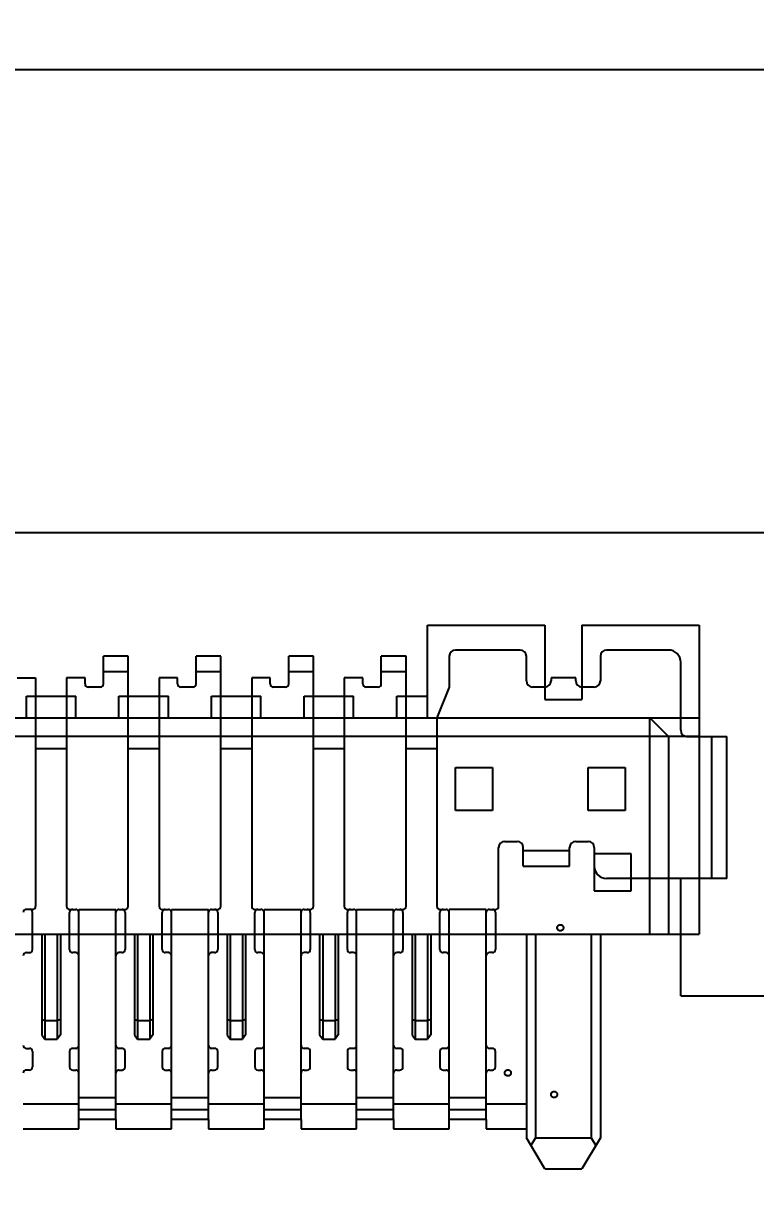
# Model space of a CAD drawing. Header units: millimetres. Extents: x 1391 to 3509, y 340 to 1753.
# Drawn here: x 2316.38 to 2328.24, y 890.86 to 909.75 of the extents above; entities that cross this region are included whole.
import ezdxf

# ---------------------------------------------------------------- set-up
doc = ezdxf.new("R2010")
doc.units = ezdxf.units.MM
doc.header["$LTSCALE"] = 46.255
doc.header["$PDMODE"] = 3
doc.header["$PDSIZE"] = 0.3125
doc.layers.get('0').update_dxf_attribs({"linetype": 'CONTINUOUS'})
doc.layers.get('Defpoints').update_dxf_attribs({"linetype": 'CONTINUOUS'})
doc.styles.get("Standard").update_dxf_attribs({"font": 'simfang.ttf'})
doc.dimstyles.new('DIMSTYLE_1', dxfattribs={"dimtxt": 5, "dimasz": 5, "dimexe": 0.18, "dimexo": 0.0625, "dimgap": 0.09, "dimtad": 1, "dimdec": 1, "dimdsep": 46, "dimtxsty": 'Standard', "dimblk": '_FILLED', "dimcen": 0.09, "dimclrt": 5, "dimadec": 0, "dimazin": 0, "dimtp": 0.5, "dimtm": 0.5, "dimtfac": 1, "dimtdec": 1, "dimtofl": 0, "dimtmove": 0, "dimatfit": 3, "dimldrblk": '_FILLED', "dimfxl": 1, "dimtolj": 1, "dimarcsym": 0})

# ---------------------------------------------------------------- blocks, each defined once
blk = doc.blocks.new('_FILLED')
at = {"color": 0, "linetype": 'ByBlock'}
blk.add_solid([(0, 0), (-1, 0.2), (-1, -0.2)], dxfattribs=at)
blk = doc.blocks.new('*D145')
at = {"color": 0, "lineweight": -2, "transparency": 16777216}
for p, q in [((3278.607, 1256.442), (3408.151, 1256.442)), ((3407.971, 906.502), (3407.971, 1251.442)), ((2229.889, 901.502), (3408.151, 901.502))]:
    blk.add_line(p, q, dxfattribs=at)
at = {"layer": 'Defpoints', "color": 0, "transparency": 16777216}
for p in [(3278.545, 1256.442), (3407.971, 1256.442), (2229.826, 901.502)]:
    blk.add_point(p, dxfattribs=at)
at = {"color": 0, "lineweight": -2, "transparency": 16777216, "xscale": 5, "yscale": 5, "zscale": 5}
for p, rotation in [((3407.971, 1256.442), 90), ((3407.971, 901.502), 270)]:
    blk.add_blockref('_FILLED', p, dxfattribs=dict(at, rotation=rotation))
at = {"color": 5, "transparency": 16777216, "insert": (3405.338, 1078.972), "char_height": 5, "attachment_point": 5, "rotation": 90}
blk.add_mtext('\\A1;354.9', dxfattribs=at)
blk = doc.blocks.new('*D146')
at = {"color": 0, "lineweight": -2, "transparency": 16777216}
for p, q in [((3278.608, 1256.442), (3452.45, 1256.442)), ((3452.27, 829.502), (3452.27, 1251.442)), ((2229.889, 824.502), (3452.45, 824.502))]:
    blk.add_line(p, q, dxfattribs=at)
at = {"layer": 'Defpoints', "color": 0, "transparency": 16777216}
for p in [(3278.545, 1256.442), (3452.27, 1256.442), (2229.826, 824.502)]:
    blk.add_point(p, dxfattribs=at)
at = {"color": 0, "lineweight": -2, "transparency": 16777216, "xscale": 5, "yscale": 5, "zscale": 5}
for p, rotation in [((3452.27, 1256.442), 90), ((3452.27, 824.502), 270)]:
    blk.add_blockref('_FILLED', p, dxfattribs=dict(at, rotation=rotation))
at = {"color": 5, "transparency": 16777216, "insert": (3449.637, 1040.472), "char_height": 5, "attachment_point": 5, "rotation": 90}
blk.add_mtext('\\A1;431.9', dxfattribs=at)
blk = doc.blocks.new('*D147')
at = {"color": 0, "lineweight": -2, "transparency": 16777216}
for p, q in [((3278.608, 1256.442), (3476.976, 1256.442)), ((3476.796, 752.502), (3476.796, 1251.442)), ((2229.889, 747.502), (3476.976, 747.502))]:
    blk.add_line(p, q, dxfattribs=at)
at = {"layer": 'Defpoints', "color": 0, "transparency": 16777216}
for p in [(3278.545, 1256.442), (3476.796, 1256.442), (2229.826, 747.502)]:
    blk.add_point(p, dxfattribs=at)
at = {"color": 0, "lineweight": -2, "transparency": 16777216, "xscale": 5, "yscale": 5, "zscale": 5}
for p, rotation in [((3476.796, 1256.442), 90), ((3476.796, 747.502), 270)]:
    blk.add_blockref('_FILLED', p, dxfattribs=dict(at, rotation=rotation))
at = {"color": 5, "transparency": 16777216, "insert": (3474.163, 1001.972), "char_height": 5, "attachment_point": 5, "rotation": 90}
blk.add_mtext('\\A1;508.9', dxfattribs=at)
blk = doc.blocks.new('*D148')
at = {"color": 0, "lineweight": -2, "transparency": 16777216}
for p, q in [((2229.889, 1256.442), (3508.647, 1256.442)), ((3508.467, 675.502), (3508.467, 1251.442)), ((2229.889, 670.502), (3508.647, 670.502))]:
    blk.add_line(p, q, dxfattribs=at)
at = {"layer": 'Defpoints', "color": 0, "transparency": 16777216}
for p in [(2229.826, 1256.442), (3508.467, 1256.442), (2229.826, 670.502)]:
    blk.add_point(p, dxfattribs=at)
at = {"color": 0, "lineweight": -2, "transparency": 16777216, "xscale": 5, "yscale": 5, "zscale": 5}
for p, rotation in [((3508.467, 1256.442), 90), ((3508.467, 670.502), 270)]:
    blk.add_blockref('_FILLED', p, dxfattribs=dict(at, rotation=rotation))
at = {"color": 5, "transparency": 16777216, "insert": (3505.834, 963.472), "char_height": 5, "attachment_point": 5, "rotation": 90}
blk.add_mtext('\\A1;585.9', dxfattribs=at)
blk = doc.blocks.new('*D162')
at = {"color": 0, "lineweight": -2, "transparency": 16777216}
for p, q in [((2268.081, 670.564), (2268.081, 1710.806)), ((3280.976, 670.564), (3280.976, 1710.806)), ((2273.081, 1710.626), (3275.976, 1710.626))]:
    blk.add_line(p, q, dxfattribs=at)
at = {"layer": 'Defpoints', "color": 0, "transparency": 16777216}
for p in [(3280.976, 1710.626), (2268.081, 670.502), (3280.976, 670.502)]:
    blk.add_point(p, dxfattribs=at)
at = {"color": 0, "lineweight": -2, "transparency": 16777216, "xscale": 5, "yscale": 5, "zscale": 5, "rotation": 180}
blk.add_blockref('_FILLED', (2268.081, 1710.626), dxfattribs=at)
at = {"color": 0, "lineweight": -2, "transparency": 16777216, "xscale": 5, "yscale": 5, "zscale": 5}
blk.add_blockref('_FILLED', (3280.976, 1710.626), dxfattribs=at)
at = {"color": 5, "transparency": 16777216, "insert": (2774.529, 1713.259), "char_height": 5, "attachment_point": 5}
blk.add_mtext('\\A1;1012.9', dxfattribs=at)
blk = doc.blocks.new('*D163')
at = {"color": 0, "lineweight": -2, "transparency": 16777216}
for p, q in [((2229.826, 670.564), (2229.826, 1746.94)), ((3280.976, 670.564), (3280.976, 1746.94)), ((2234.826, 1746.76), (3275.976, 1746.76))]:
    blk.add_line(p, q, dxfattribs=at)
at = {"layer": 'Defpoints', "color": 0, "transparency": 16777216}
for p in [(3280.976, 1746.76), (2229.826, 670.502), (3280.976, 670.502)]:
    blk.add_point(p, dxfattribs=at)
at = {"color": 0, "lineweight": -2, "transparency": 16777216, "xscale": 5, "yscale": 5, "zscale": 5, "rotation": 180}
blk.add_blockref('_FILLED', (2229.826, 1746.76), dxfattribs=at)
at = {"color": 0, "lineweight": -2, "transparency": 16777216, "xscale": 5, "yscale": 5, "zscale": 5}
blk.add_blockref('_FILLED', (3280.976, 1746.76), dxfattribs=at)
at = {"color": 5, "transparency": 16777216, "insert": (2755.401, 1749.393), "char_height": 5, "attachment_point": 5}
blk.add_mtext('\\A1;1051.2', dxfattribs=at)
blk = doc.blocks.new('*D176')
at = {"color": 0, "lineweight": -2, "transparency": 16777216}
for p, q in [((3116.764, 1256.442), (1396.341, 1256.442)), ((1396.521, 668.242), (1396.521, 1251.442)), ((3116.764, 663.242), (1396.341, 663.242))]:
    blk.add_line(p, q, dxfattribs=at)
at = {"layer": 'Defpoints', "color": 0, "transparency": 16777216}
for p in [(1396.521, 1256.442), (3116.826, 1256.442), (3116.826, 663.242)]:
    blk.add_point(p, dxfattribs=at)
at = {"color": 0, "lineweight": -2, "transparency": 16777216, "xscale": 5, "yscale": 5, "zscale": 5}
for p, rotation in [((1396.521, 1256.442), 90), ((1396.521, 663.242), 270)]:
    blk.add_blockref('_FILLED', p, dxfattribs=dict(at, rotation=rotation))
at = {"color": 5, "transparency": 16777216, "insert": (1393.888, 1004.218), "char_height": 5, "attachment_point": 5, "rotation": 90}
blk.add_mtext('\\A1;593.2', dxfattribs=at)
blk = doc.blocks.new('*D178')
at = {"color": 0, "lineweight": -2, "transparency": 16777216}
for p, q in [((2844.764, 1256.442), (1597.897, 1256.442)), ((1598.077, 738.354), (1598.077, 1251.442)), ((2844.764, 733.354), (1597.897, 733.354))]:
    blk.add_line(p, q, dxfattribs=at)
at = {"layer": 'Defpoints', "color": 0, "transparency": 16777216}
for p in [(1598.077, 1256.442), (2844.826, 1256.442), (2844.826, 733.354)]:
    blk.add_point(p, dxfattribs=at)
at = {"color": 0, "lineweight": -2, "transparency": 16777216, "xscale": 5, "yscale": 5, "zscale": 5}
for p, rotation in [((1598.077, 1256.442), 90), ((1598.077, 733.354), 270)]:
    blk.add_blockref('_FILLED', p, dxfattribs=dict(at, rotation=rotation))
at = {"color": 5, "transparency": 16777216, "insert": (1595.444, 994.898), "char_height": 5, "attachment_point": 5, "rotation": 90}
blk.add_mtext('\\A1;523.1', dxfattribs=at)
blk = doc.blocks.new('*D179')
at = {"color": 0, "lineweight": -2, "transparency": 16777216}
for p, q in [((2467.283, 1256.442), (1525.642, 1256.442)), ((1525.822, 714.647), (1525.822, 1251.442)), ((2467.283, 709.647), (1525.642, 709.647))]:
    blk.add_line(p, q, dxfattribs=at)
at = {"layer": 'Defpoints', "color": 0, "transparency": 16777216}
for p in [(1525.822, 1256.442), (2467.345, 1256.442), (2467.345, 709.647)]:
    blk.add_point(p, dxfattribs=at)
at = {"color": 0, "lineweight": -2, "transparency": 16777216, "xscale": 5, "yscale": 5, "zscale": 5}
for p, rotation in [((1525.822, 1256.442), 90), ((1525.822, 709.647), 270)]:
    blk.add_blockref('_FILLED', p, dxfattribs=dict(at, rotation=rotation))
at = {"color": 5, "transparency": 16777216, "insert": (1523.19, 983.045), "char_height": 5, "attachment_point": 5, "rotation": 90}
blk.add_mtext('\\A1;546.8', dxfattribs=at)
blk = doc.blocks.new('*D180')
at = {"color": 0, "lineweight": -2, "transparency": 16777216}
for p, q in [((2467.22, 1256.442), (1661.924, 1256.442)), ((1662.104, 735.377), (1662.104, 1251.442)), ((2467.283, 730.377), (1661.924, 730.377))]:
    blk.add_line(p, q, dxfattribs=at)
at = {"layer": 'Defpoints', "color": 0, "transparency": 16777216}
for p in [(1662.104, 1256.442), (2467.283, 1256.442), (2467.345, 730.377)]:
    blk.add_point(p, dxfattribs=at)
at = {"color": 0, "lineweight": -2, "transparency": 16777216, "xscale": 5, "yscale": 5, "zscale": 5}
for p, rotation in [((1662.104, 1256.442), 90), ((1662.104, 730.377), 270)]:
    blk.add_blockref('_FILLED', p, dxfattribs=dict(at, rotation=rotation))
at = {"color": 5, "transparency": 16777216, "insert": (1659.472, 993.41), "char_height": 5, "attachment_point": 5, "rotation": 90}
blk.add_mtext('\\A1;526.1', dxfattribs=at)
blk = doc.blocks.new('*D181')
at = {"color": 0, "lineweight": -2, "transparency": 16777216}
for p, q in [((2467.283, 1256.442), (1720.526, 1256.442)), ((1720.706, 751.089), (1720.706, 1251.442)), ((2467.283, 746.089), (1720.526, 746.089))]:
    blk.add_line(p, q, dxfattribs=at)
at = {"layer": 'Defpoints', "color": 0, "transparency": 16777216}
for p in [(1720.706, 1256.442), (2467.345, 1256.442), (2467.345, 746.089)]:
    blk.add_point(p, dxfattribs=at)
at = {"color": 0, "lineweight": -2, "transparency": 16777216, "xscale": 5, "yscale": 5, "zscale": 5}
for p, rotation in [((1720.706, 1256.442), 90), ((1720.706, 746.089), 270)]:
    blk.add_blockref('_FILLED', p, dxfattribs=dict(at, rotation=rotation))
at = {"color": 5, "transparency": 16777216, "insert": (1718.073, 1001.265), "char_height": 5, "attachment_point": 5, "rotation": 90}
blk.add_mtext('\\A1;510.4', dxfattribs=at)
blk = doc.blocks.new('*D182')
at = {"color": 0, "lineweight": -2, "transparency": 16777216}
for p, q in [((2844.701, 1256.442), (1782.383, 1256.442)), ((1782.563, 785.553), (1782.563, 1251.442)), ((2844.764, 780.553), (1782.383, 780.553))]:
    blk.add_line(p, q, dxfattribs=at)
at = {"layer": 'Defpoints', "color": 0, "transparency": 16777216}
for p in [(1782.563, 1256.442), (2844.764, 1256.442), (2844.826, 780.553)]:
    blk.add_point(p, dxfattribs=at)
at = {"color": 0, "lineweight": -2, "transparency": 16777216, "xscale": 5, "yscale": 5, "zscale": 5}
for p, rotation in [((1782.563, 1256.442), 90), ((1782.563, 780.553), 270)]:
    blk.add_blockref('_FILLED', p, dxfattribs=dict(at, rotation=rotation))
at = {"color": 5, "transparency": 16777216, "insert": (1779.93, 1018.498), "char_height": 5, "attachment_point": 5, "rotation": 90}
blk.add_mtext('\\A1;475.9', dxfattribs=at)
blk = doc.blocks.new('*D183')
at = {"color": 0, "lineweight": -2, "transparency": 16777216}
for p, q in [((2597.23, 1256.442), (1849.183, 1256.442)), ((1849.363, 855.002), (1849.363, 1251.442)), ((2597.23, 850.002), (1849.183, 850.002))]:
    blk.add_line(p, q, dxfattribs=at)
at = {"layer": 'Defpoints', "color": 0, "transparency": 16777216}
for p in [(1849.363, 1256.442), (2597.293, 1256.442), (2597.293, 850.002)]:
    blk.add_point(p, dxfattribs=at)
at = {"color": 0, "lineweight": -2, "transparency": 16777216, "xscale": 5, "yscale": 5, "zscale": 5}
for p, rotation in [((1849.363, 1256.442), 90), ((1849.363, 850.002), 270)]:
    blk.add_blockref('_FILLED', p, dxfattribs=dict(at, rotation=rotation))
at = {"color": 5, "transparency": 16777216, "insert": (1846.731, 1053.222), "char_height": 5, "attachment_point": 5, "rotation": 90}
blk.add_mtext('\\A1;406.4', dxfattribs=at)
blk = doc.blocks.new('*D184')
at = {"color": 0, "lineweight": -2, "transparency": 16777216}
for p, q in [((2597.23, 1256.442), (1893.866, 1256.442)), ((1894.046, 881.002), (1894.046, 1251.442)), ((2597.23, 876.002), (1893.866, 876.002))]:
    blk.add_line(p, q, dxfattribs=at)
at = {"layer": 'Defpoints', "color": 0, "transparency": 16777216}
for p in [(1894.046, 1256.442), (2597.293, 1256.442), (2597.293, 876.002)]:
    blk.add_point(p, dxfattribs=at)
at = {"color": 0, "lineweight": -2, "transparency": 16777216, "xscale": 5, "yscale": 5, "zscale": 5}
for p, rotation in [((1894.046, 1256.442), 90), ((1894.046, 876.002), 270)]:
    blk.add_blockref('_FILLED', p, dxfattribs=dict(at, rotation=rotation))
at = {"color": 5, "transparency": 16777216, "insert": (1891.414, 1066.222), "char_height": 5, "attachment_point": 5, "rotation": 90}
blk.add_mtext('\\A1;380.4', dxfattribs=at)
blk = doc.blocks.new('*D190')
at = {"color": 0, "lineweight": -2, "transparency": 16777216}
for p, q in [((2846.764, 1256.442), (1459.362, 1256.442)), ((1459.542, 684.238), (1459.542, 1251.442)), ((2844.764, 679.238), (1459.362, 679.238))]:
    blk.add_line(p, q, dxfattribs=at)
at = {"layer": 'Defpoints', "color": 0, "transparency": 16777216}
for p in [(1459.542, 1256.442), (2846.826, 1256.442), (2844.826, 679.238)]:
    blk.add_point(p, dxfattribs=at)
at = {"color": 0, "lineweight": -2, "transparency": 16777216, "xscale": 5, "yscale": 5, "zscale": 5}
for p, rotation in [((1459.542, 1256.442), 90), ((1459.542, 679.238), 270)]:
    blk.add_blockref('_FILLED', p, dxfattribs=dict(at, rotation=rotation))
at = {"color": 5, "transparency": 16777216, "insert": (1456.909, 967.84), "char_height": 5, "attachment_point": 5, "rotation": 90}
blk.add_mtext('\\A1;577.2', dxfattribs=at)

msp = doc.modelspace()

# ---------------------------------------------------------------- linework, layer by layer
at = {"color": 3, "linetype": 'Continuous'}
for p, q in [((2197.326, 909.002), (3252.326, 909.002)), ((2322.926, 898.502), (2322.926, 900.002)), ((2322.926, 900.002), (2324.826, 900.002)), ((2324.826, 900.002), (2324.826, 898.802)), ((2325.426, 900.002), (2325.426, 898.802)), ((2325.426, 900.002), (2327.326, 900.002)), ((2327.326, 900.002), (2327.326, 895.002)), ((2317.676, 899.052), (2317.676, 899.502)), ((2318.076, 899.502), (2317.676, 899.502)), ((2318.076, 895.452), (2318.076, 899.502)), ((2319.176, 899.052), (2319.176, 899.502)), ((2319.576, 899.502), (2319.176, 899.502)), ((2319.576, 895.452), (2319.576, 899.502)), ((2320.676, 899.052), (2320.676, 899.502)), ((2320.676, 899.052), (2320.676, 899.502)), ((2321.076, 899.502), (2320.676, 899.502)), ((2321.076, 899.502), (2320.676, 899.502)), ((2321.076, 895.452), (2321.076, 899.502)), ((2321.076, 895.452), (2321.076, 899.502)), ((2322.176, 899.052), (2322.176, 899.502)), ((2322.176, 899.052), (2322.176, 899.502)), ((2322.576, 899.502), (2322.176, 899.502)), ((2322.576, 899.502), (2322.176, 899.502)), ((2322.576, 895.452), (2322.576, 899.502)), ((2322.576, 895.452), (2322.576, 899.502)), ((2323.276, 899.502), (2323.276, 899.002)), ((2324.426, 899.602), (2323.376, 899.602)), ((2324.526, 899.102), (2324.526, 899.502)), ((2325.726, 899.502), (2325.726, 899.102)), ((2326.826, 899.602), (2325.826, 899.602)), ((2327.026, 898.302), (2327.026, 899.402)), ((2316.276, 899.152), (2316.576, 899.152)), ((2316.576, 899.152), (2316.576, 895.452)), ((2317.076, 899.152), (2317.076, 895.452)), ((2317.376, 899.152), (2317.076, 899.152)), ((2317.376, 899.052), (2317.376, 899.152)), ((2317.676, 899.252), (2318.076, 899.252)), ((2318.576, 899.152), (2318.576, 895.452)), ((2318.876, 899.152), (2318.576, 899.152)), ((2318.876, 899.052), (2318.876, 899.152)), ((2319.176, 899.252), (2319.576, 899.252)), ((2320.076, 899.152), (2320.076, 895.452)), ((2320.076, 899.152), (2320.076, 895.452)), ((2320.376, 899.152), (2320.076, 899.152)), ((2320.376, 899.152), (2320.076, 899.152)), ((2320.376, 899.052), (2320.376, 899.152)), ((2320.376, 899.052), (2320.376, 899.152)), ((2320.676, 899.252), (2321.076, 899.252)), ((2320.676, 899.252), (2321.076, 899.252)), ((2321.576, 899.152), (2321.576, 895.452)), ((2321.576, 899.152), (2321.576, 895.452)), ((2321.876, 899.152), (2321.576, 899.152)), ((2321.876, 899.152), (2321.576, 899.152)), ((2321.876, 899.052), (2321.876, 899.152)), ((2321.876, 899.052), (2321.876, 899.152)), ((2322.176, 899.252), (2322.576, 899.252)), ((2322.176, 899.252), (2322.576, 899.252)), ((2324.926, 899.152), (2324.926, 899.102)), ((2325.326, 899.152), (2324.926, 899.152)), ((2325.326, 899.102), (2325.326, 899.152)), ((2317.626, 899.002), (2317.426, 899.002)), ((2319.126, 899.002), (2318.926, 899.002)), ((2320.626, 899.002), (2320.426, 899.002)), ((2320.626, 899.002), (2320.426, 899.002)), ((2322.126, 899.002), (2321.926, 899.002)), ((2322.126, 899.002), (2321.926, 899.002)), ((2323.276, 899.002), (2323.076, 898.502)), ((2324.826, 899.002), (2324.626, 899.002)), ((2325.626, 899.002), (2325.426, 899.002)), ((2316.426, 898.502), (2316.426, 898.852)), ((2316.426, 898.852), (2317.226, 898.852)), ((2317.226, 898.502), (2317.226, 898.852)), ((2317.926, 898.502), (2317.926, 898.852)), ((2317.926, 898.852), (2318.726, 898.852)), ((2318.726, 898.502), (2318.726, 898.852)), ((2319.426, 898.502), (2319.426, 898.852)), ((2319.426, 898.852), (2320.226, 898.852)), ((2319.426, 898.852), (2320.226, 898.852)), ((2320.226, 898.502), (2320.226, 898.852)), ((2320.226, 898.502), (2320.226, 898.852)), ((2320.926, 898.502), (2320.926, 898.852)), ((2320.926, 898.502), (2320.926, 898.852)), ((2320.926, 898.852), (2321.726, 898.852)), ((2320.926, 898.852), (2321.726, 898.852)), ((2321.726, 898.502), (2321.726, 898.852)), ((2321.726, 898.502), (2321.726, 898.852)), ((2322.426, 898.502), (2322.426, 898.852)), ((2322.426, 898.502), (2322.426, 898.852)), ((2322.426, 898.852), (2322.926, 898.852)), ((2324.826, 898.802), (2325.426, 898.802)), ((2306.326, 898.502), (2327.326, 898.502)), ((2323.076, 898.502), (2323.076, 895.452)), ((2326.526, 895.002), (2326.526, 898.502)), ((2326.526, 898.502), (2326.826, 898.202)), ((2327.326, 898.202), (2306.326, 898.202)), ((2326.826, 898.202), (2326.826, 895.002)), ((2327.126, 898.202), (2327.776, 898.202)), ((2327.526, 898.202), (2327.526, 895.902)), ((2327.776, 895.902), (2327.776, 898.202)), ((2317.076, 898.002), (2316.576, 898.002)), ((2318.576, 898.002), (2318.076, 898.002)), ((2320.076, 898.002), (2319.576, 898.002)), ((2320.076, 898.002), (2319.576, 898.002)), ((2321.576, 898.002), (2321.076, 898.002)), ((2321.576, 898.002), (2321.076, 898.002)), ((2323.076, 898.002), (2322.576, 898.002)), ((2323.376, 897.002), (2323.376, 897.702)), ((2323.376, 897.702), (2323.976, 897.702)), ((2323.976, 897.702), (2323.976, 897.002)), ((2325.526, 897.002), (2325.526, 897.702)), ((2325.526, 897.702), (2326.126, 897.702)), ((2326.126, 897.702), (2326.126, 897.002)), ((2323.976, 897.002), (2323.376, 897.002)), ((2326.126, 897.002), (2325.526, 897.002)), ((2324.176, 896.502), (2324.376, 896.502)), ((2325.326, 896.502), (2325.526, 896.502)), ((2324.076, 895.452), (2324.076, 896.402)), ((2324.476, 896.102), (2324.476, 896.402)), ((2325.226, 896.352), (2324.476, 896.352)), ((2325.226, 896.102), (2325.226, 896.402)), ((2325.626, 896.402), (2325.626, 896.102)), ((2326.226, 896.302), (2325.626, 896.302)), ((2326.226, 895.702), (2326.226, 896.302)), ((2324.476, 896.102), (2325.226, 896.102)), ((2325.626, 896.102), (2325.626, 895.702)), ((2327.776, 895.902), (2325.826, 895.902)), ((2327.026, 894.002), (2327.026, 895.902)), ((2325.626, 895.702), (2326.226, 895.702)), ((2316.526, 895.402), (2316.426, 895.402)), ((2316.526, 894.752), (2316.526, 895.352)), ((2317.126, 895.402), (2317.226, 895.402)), ((2317.126, 894.752), (2317.126, 895.352)), ((2317.276, 895.352), (2317.276, 895.402)), ((2317.276, 895.402), (2317.876, 895.402)), ((2317.276, 893.202), (2317.276, 895.352)), ((2317.876, 895.352), (2317.876, 895.402)), ((2317.876, 893.202), (2317.876, 895.352)), ((2317.926, 895.402), (2318.026, 895.402)), ((2318.026, 895.352), (2318.026, 894.752)), ((2318.626, 895.402), (2318.726, 895.402)), ((2318.626, 894.752), (2318.626, 895.352)), ((2318.776, 895.352), (2318.776, 895.402)), ((2318.776, 895.402), (2319.376, 895.402)), ((2318.776, 893.202), (2318.776, 895.352)), ((2319.376, 895.352), (2319.376, 895.402)), ((2319.376, 893.202), (2319.376, 895.352)), ((2319.426, 895.402), (2319.526, 895.402)), ((2319.526, 895.352), (2319.526, 894.752)), ((2320.126, 895.402), (2320.226, 895.402)), ((2320.126, 895.402), (2320.226, 895.402)), ((2320.126, 894.752), (2320.126, 895.352)), ((2320.126, 894.752), (2320.126, 895.352)), ((2320.276, 895.352), (2320.276, 895.402)), ((2320.276, 895.352), (2320.276, 895.402)), ((2320.276, 895.402), (2320.876, 895.402)), ((2320.276, 895.402), (2320.876, 895.402)), ((2320.276, 893.202), (2320.276, 895.352)), ((2320.276, 893.202), (2320.276, 895.352)), ((2320.876, 895.352), (2320.876, 895.402)), ((2320.876, 895.352), (2320.876, 895.402)), ((2320.876, 893.202), (2320.876, 895.352)), ((2320.876, 893.202), (2320.876, 895.352)), ((2320.926, 895.402), (2321.026, 895.402)), ((2320.926, 895.402), (2321.026, 895.402)), ((2321.026, 895.352), (2321.026, 894.752)), ((2321.026, 895.352), (2321.026, 894.752)), ((2321.626, 895.402), (2321.726, 895.402)), ((2321.626, 895.402), (2321.726, 895.402)), ((2321.626, 894.752), (2321.626, 895.352)), ((2321.626, 894.752), (2321.626, 895.352)), ((2321.776, 895.352), (2321.776, 895.402)), ((2321.776, 895.352), (2321.776, 895.402)), ((2321.776, 895.402), (2322.376, 895.402)), ((2321.776, 895.402), (2322.376, 895.402)), ((2321.776, 893.202), (2321.776, 895.352)), ((2321.776, 893.202), (2321.776, 895.352)), ((2322.376, 895.352), (2322.376, 895.402)), ((2322.376, 895.352), (2322.376, 895.402)), ((2322.376, 893.202), (2322.376, 895.352)), ((2322.376, 893.202), (2322.376, 895.352)), ((2322.426, 895.402), (2322.526, 895.402)), ((2322.426, 895.402), (2322.526, 895.402)), ((2322.526, 895.352), (2322.526, 894.752)), ((2322.526, 895.352), (2322.526, 894.752)), ((2323.126, 895.402), (2323.226, 895.402)), ((2323.126, 894.752), (2323.126, 895.352)), ((2323.276, 895.352), (2323.276, 895.402)), ((2323.876, 895.402), (2323.276, 895.402)), ((2323.276, 893.202), (2323.276, 895.352)), ((2323.876, 895.352), (2323.876, 895.402)), ((2323.876, 893.202), (2323.876, 895.352)), ((2323.926, 895.402), (2324.026, 895.402)), ((2324.026, 895.352), (2324.026, 894.752)), ((2310.976, 895.002), (2327.326, 895.002)), ((2316.676, 895.002), (2316.676, 893.373)), ((2316.726, 895.002), (2316.726, 893.302)), ((2316.926, 895.002), (2316.926, 893.302)), ((2316.976, 895.002), (2316.976, 893.373)), ((2318.176, 895.002), (2318.176, 893.373)), ((2318.226, 895.002), (2318.226, 893.302)), ((2318.426, 895.002), (2318.426, 893.302)), ((2318.476, 895.002), (2318.476, 893.373)), ((2319.676, 895.002), (2319.676, 893.373)), ((2319.676, 895.002), (2319.676, 893.373)), ((2319.726, 895.002), (2319.726, 893.302)), ((2319.726, 895.002), (2319.726, 893.302)), ((2319.926, 895.002), (2319.926, 893.302)), ((2319.926, 895.002), (2319.926, 893.302)), ((2319.976, 895.002), (2319.976, 893.373)), ((2319.976, 895.002), (2319.976, 893.373)), ((2321.176, 895.002), (2321.176, 893.373)), ((2321.176, 895.002), (2321.176, 893.373)), ((2321.226, 895.002), (2321.226, 893.302)), ((2321.226, 895.002), (2321.226, 893.302)), ((2321.426, 895.002), (2321.426, 893.302)), ((2321.426, 895.002), (2321.426, 893.302)), ((2321.476, 895.002), (2321.476, 893.373)), ((2321.476, 895.002), (2321.476, 893.373)), ((2322.676, 895.002), (2322.676, 893.373)), ((2322.726, 895.002), (2322.726, 893.302)), ((2322.926, 895.002), (2322.926, 893.302)), ((2322.976, 895.002), (2322.976, 893.373)), ((2324.526, 895.002), (2324.526, 891.702)), ((2324.676, 895.002), (2324.676, 891.702)), ((2325.576, 895.002), (2325.576, 891.702)), ((2325.726, 895.002), (2325.726, 891.702)), ((2316.426, 894.702), (2316.476, 894.702)), ((2317.226, 894.702), (2317.176, 894.702)), ((2317.976, 894.702), (2317.926, 894.702)), ((2318.726, 894.702), (2318.676, 894.702)), ((2319.476, 894.702), (2319.426, 894.702)), ((2320.226, 894.702), (2320.176, 894.702)), ((2320.226, 894.702), (2320.176, 894.702)), ((2320.976, 894.702), (2320.926, 894.702)), ((2320.976, 894.702), (2320.926, 894.702)), ((2321.726, 894.702), (2321.676, 894.702)), ((2321.726, 894.702), (2321.676, 894.702)), ((2322.476, 894.702), (2322.426, 894.702)), ((2322.476, 894.702), (2322.426, 894.702)), ((2323.226, 894.702), (2323.176, 894.702)), ((2323.976, 894.702), (2323.926, 894.702)), ((2327.026, 894.002), (3252.326, 894.002)), ((2316.676, 893.623), (2316.726, 893.602)), ((2316.726, 893.602), (2316.926, 893.602)), ((2316.926, 893.602), (2316.976, 893.623)), ((2318.176, 893.623), (2318.226, 893.602)), ((2318.226, 893.602), (2318.426, 893.602)), ((2318.426, 893.602), (2318.476, 893.623)), ((2319.676, 893.623), (2319.726, 893.602)), ((2319.676, 893.623), (2319.726, 893.602)), ((2319.726, 893.602), (2319.926, 893.602)), ((2319.726, 893.602), (2319.926, 893.602)), ((2319.926, 893.602), (2319.976, 893.623)), ((2319.926, 893.602), (2319.976, 893.623)), ((2321.176, 893.623), (2321.226, 893.602)), ((2321.176, 893.623), (2321.226, 893.602)), ((2321.226, 893.602), (2321.426, 893.602)), ((2321.226, 893.602), (2321.426, 893.602)), ((2321.426, 893.602), (2321.476, 893.623)), ((2321.426, 893.602), (2321.476, 893.623)), ((2322.676, 893.623), (2322.726, 893.602)), ((2322.726, 893.602), (2322.926, 893.602)), ((2322.926, 893.602), (2322.976, 893.623)), ((2316.676, 893.373), (2316.726, 893.302)), ((2316.726, 893.302), (2316.926, 893.302)), ((2316.976, 893.373), (2316.926, 893.302)), ((2318.176, 893.373), (2318.226, 893.302)), ((2318.226, 893.302), (2318.426, 893.302)), ((2318.476, 893.373), (2318.426, 893.302)), ((2319.676, 893.373), (2319.726, 893.302)), ((2319.676, 893.373), (2319.726, 893.302)), ((2319.726, 893.302), (2319.926, 893.302)), ((2319.726, 893.302), (2319.926, 893.302)), ((2319.976, 893.373), (2319.926, 893.302)), ((2319.976, 893.373), (2319.926, 893.302)), ((2321.176, 893.373), (2321.226, 893.302)), ((2321.176, 893.373), (2321.226, 893.302)), ((2321.226, 893.302), (2321.426, 893.302)), ((2321.226, 893.302), (2321.426, 893.302)), ((2321.476, 893.373), (2321.426, 893.302)), ((2321.476, 893.373), (2321.426, 893.302)), ((2322.676, 893.373), (2322.726, 893.302)), ((2322.726, 893.302), (2322.926, 893.302)), ((2322.976, 893.373), (2322.926, 893.302)), ((2316.426, 893.152), (2316.476, 893.152)), ((2316.526, 893.102), (2316.526, 892.852)), ((2317.126, 893.102), (2317.126, 892.852)), ((2317.226, 893.152), (2317.176, 893.152)), ((2317.276, 892.752), (2317.276, 893.202)), ((2317.876, 892.752), (2317.876, 893.202)), ((2317.976, 893.152), (2317.926, 893.152)), ((2318.026, 892.852), (2318.026, 893.102)), ((2318.626, 893.102), (2318.626, 892.852)), ((2318.726, 893.152), (2318.676, 893.152)), ((2318.776, 892.752), (2318.776, 893.202)), ((2319.376, 892.752), (2319.376, 893.202)), ((2319.476, 893.152), (2319.426, 893.152)), ((2319.526, 892.852), (2319.526, 893.102)), ((2320.126, 893.102), (2320.126, 892.852)), ((2320.126, 893.102), (2320.126, 892.852)), ((2320.226, 893.152), (2320.176, 893.152)), ((2320.226, 893.152), (2320.176, 893.152)), ((2320.276, 892.752), (2320.276, 893.202)), ((2320.276, 892.752), (2320.276, 893.202)), ((2320.876, 892.752), (2320.876, 893.202)), ((2320.876, 892.752), (2320.876, 893.202)), ((2320.976, 893.152), (2320.926, 893.152)), ((2320.976, 893.152), (2320.926, 893.152)), ((2321.026, 892.852), (2321.026, 893.102)), ((2321.026, 892.852), (2321.026, 893.102)), ((2321.626, 893.102), (2321.626, 892.852)), ((2321.626, 893.102), (2321.626, 892.852)), ((2321.726, 893.152), (2321.676, 893.152)), ((2321.726, 893.152), (2321.676, 893.152)), ((2321.776, 892.752), (2321.776, 893.202)), ((2321.776, 892.752), (2321.776, 893.202)), ((2322.376, 892.752), (2322.376, 893.202)), ((2322.376, 892.752), (2322.376, 893.202)), ((2322.476, 893.152), (2322.426, 893.152)), ((2322.476, 893.152), (2322.426, 893.152)), ((2322.526, 892.852), (2322.526, 893.102)), ((2322.526, 892.852), (2322.526, 893.102)), ((2323.126, 893.102), (2323.126, 892.852)), ((2323.226, 893.152), (2323.176, 893.152)), ((2323.276, 892.752), (2323.276, 893.202)), ((2323.876, 892.752), (2323.876, 893.202)), ((2323.976, 893.152), (2323.926, 893.152)), ((2324.026, 892.852), (2324.026, 893.102)), ((2316.476, 892.802), (2316.426, 892.802)), ((2317.176, 892.802), (2317.226, 892.802)), ((2317.276, 892.002), (2317.276, 892.752)), ((2317.876, 892.002), (2317.876, 892.752)), ((2317.926, 892.802), (2317.976, 892.802)), ((2318.676, 892.802), (2318.726, 892.802)), ((2318.776, 892.002), (2318.776, 892.752)), ((2319.376, 892.002), (2319.376, 892.752)), ((2319.426, 892.802), (2319.476, 892.802)), ((2320.176, 892.802), (2320.226, 892.802)), ((2320.176, 892.802), (2320.226, 892.802)), ((2320.276, 892.002), (2320.276, 892.752)), ((2320.276, 892.002), (2320.276, 892.752)), ((2320.876, 892.002), (2320.876, 892.752)), ((2320.876, 892.002), (2320.876, 892.752)), ((2320.926, 892.802), (2320.976, 892.802)), ((2320.926, 892.802), (2320.976, 892.802)), ((2321.676, 892.802), (2321.726, 892.802)), ((2321.676, 892.802), (2321.726, 892.802)), ((2321.776, 892.002), (2321.776, 892.752)), ((2321.776, 892.002), (2321.776, 892.752)), ((2322.376, 892.002), (2322.376, 892.752)), ((2322.376, 892.002), (2322.376, 892.752)), ((2322.426, 892.802), (2322.476, 892.802)), ((2322.426, 892.802), (2322.476, 892.802)), ((2323.176, 892.802), (2323.226, 892.802)), ((2323.276, 892.002), (2323.276, 892.752)), ((2323.876, 892.002), (2323.876, 892.752)), ((2323.926, 892.802), (2323.976, 892.802)), ((2317.876, 892.352), (2317.276, 892.352)), ((2319.376, 892.352), (2318.776, 892.352)), ((2320.876, 892.352), (2320.276, 892.352)), ((2320.876, 892.352), (2320.276, 892.352)), ((2322.376, 892.352), (2321.776, 892.352)), ((2322.376, 892.352), (2321.776, 892.352)), ((2323.876, 892.352), (2323.276, 892.352)), ((2316.376, 892.252), (2317.276, 892.252)), ((2317.876, 892.157), (2317.276, 892.157)), ((2317.876, 892.252), (2318.776, 892.252)), ((2319.376, 892.157), (2318.776, 892.157)), ((2319.376, 892.252), (2320.276, 892.252)), ((2319.376, 892.252), (2320.276, 892.252)), ((2320.876, 892.157), (2320.276, 892.157)), ((2320.876, 892.157), (2320.276, 892.157)), ((2320.876, 892.252), (2321.776, 892.252)), ((2320.876, 892.252), (2321.776, 892.252)), ((2322.376, 892.157), (2321.776, 892.157)), ((2322.376, 892.157), (2321.776, 892.157)), ((2322.376, 892.252), (2323.276, 892.252)), ((2323.876, 892.157), (2323.276, 892.157)), ((2323.876, 892.252), (2324.526, 892.252)), ((2317.276, 891.852), (2317.276, 892.002)), ((2317.876, 892.002), (2317.276, 892.002)), ((2317.876, 892.002), (2317.876, 891.852)), ((2318.776, 891.852), (2318.776, 892.002)), ((2319.376, 892.002), (2318.776, 892.002)), ((2319.376, 892.002), (2319.376, 891.852)), ((2320.276, 891.852), (2320.276, 892.002)), ((2320.276, 891.852), (2320.276, 892.002)), ((2320.876, 892.002), (2320.276, 892.002)), ((2320.876, 892.002), (2320.276, 892.002)), ((2320.876, 892.002), (2320.876, 891.852)), ((2320.876, 892.002), (2320.876, 891.852)), ((2321.776, 891.852), (2321.776, 892.002)), ((2321.776, 891.852), (2321.776, 892.002)), ((2322.376, 892.002), (2321.776, 892.002)), ((2322.376, 892.002), (2321.776, 892.002)), ((2322.376, 892.002), (2322.376, 891.852)), ((2322.376, 892.002), (2322.376, 891.852)), ((2323.276, 891.852), (2323.276, 892.002)), ((2323.876, 892.002), (2323.276, 892.002)), ((2323.876, 892.002), (2323.876, 891.852)), ((2316.376, 891.852), (2317.276, 891.852)), ((2317.876, 891.852), (2318.776, 891.852)), ((2319.376, 891.852), (2320.276, 891.852)), ((2319.376, 891.852), (2320.276, 891.852)), ((2320.876, 891.852), (2321.776, 891.852)), ((2320.876, 891.852), (2321.776, 891.852)), ((2322.376, 891.852), (2323.276, 891.852)), ((2323.876, 891.852), (2324.526, 891.852)), ((2324.826, 891.202), (2324.526, 891.702)), ((2324.676, 891.702), (2324.601, 891.577)), ((2324.676, 891.702), (2325.576, 891.702)), ((2325.726, 891.702), (2325.426, 891.202)), ((2325.576, 891.702), (2325.651, 891.577)), ((2324.826, 891.202), (2325.426, 891.202))]:
    msp.add_line(p, q, dxfattribs=at)
for points in [[(2325.075, 895.055), (2325.073, 895.055), (2325.071, 895.055), (2325.069, 895.056), (2325.067, 895.056), (2325.065, 895.057), (2325.062, 895.057), (2325.06, 895.058), (2325.058, 895.058), (2325.057, 895.059), (2325.055, 895.06), (2325.053, 895.061), (2325.051, 895.062), (2325.049, 895.063), (2325.047, 895.064), (2325.046, 895.066), (2325.044, 895.067), (2325.042, 895.068), (2325.041, 895.07), (2325.039, 895.071), (2325.038, 895.073), (2325.037, 895.074), (2325.035, 895.076), (2325.034, 895.078), (2325.033, 895.08), (2325.032, 895.081), (2325.031, 895.083), (2325.03, 895.085), (2325.029, 895.087), (2325.029, 895.089), (2325.028, 895.091), (2325.028, 895.093), (2325.027, 895.095), (2325.027, 895.097), (2325.026, 895.099), (2325.026, 895.102), (2325.026, 895.104), (2325.026, 895.106), (2325.026, 895.108), (2325.026, 895.11), (2325.027, 895.112), (2325.027, 895.114), (2325.027, 895.116), (2325.028, 895.118), (2325.028, 895.12), (2325.029, 895.122), (2325.03, 895.124), (2325.031, 895.126), (2325.032, 895.128), (2325.033, 895.13), (2325.034, 895.132), (2325.035, 895.133), (2325.036, 895.135), (2325.037, 895.137), (2325.039, 895.138), (2325.04, 895.14), (2325.042, 895.141), (2325.043, 895.143), (2325.045, 895.144), (2325.047, 895.145), (2325.048, 895.147), (2325.05, 895.148), (2325.052, 895.149), (2325.054, 895.15), (2325.056, 895.151), (2325.058, 895.152), (2325.06, 895.152), (2325.062, 895.153), (2325.064, 895.154), (2325.066, 895.154), (2325.068, 895.154), (2325.07, 895.155), (2325.072, 895.155), (2325.074, 895.155), (2325.076, 895.155)], [(2325.076, 895.155), (2325.078, 895.155), (2325.08, 895.155), (2325.082, 895.155), (2325.085, 895.154), (2325.087, 895.154), (2325.089, 895.154), (2325.091, 895.153), (2325.093, 895.152), (2325.095, 895.152), (2325.097, 895.151), (2325.099, 895.15), (2325.1, 895.149), (2325.102, 895.148), (2325.104, 895.147), (2325.106, 895.145), (2325.107, 895.144), (2325.109, 895.143), (2325.111, 895.141), (2325.112, 895.14), (2325.113, 895.138), (2325.115, 895.137), (2325.116, 895.135), (2325.117, 895.133), (2325.119, 895.132), (2325.12, 895.13), (2325.121, 895.128), (2325.122, 895.126), (2325.122, 895.124), (2325.123, 895.122), (2325.124, 895.12), (2325.124, 895.118), (2325.125, 895.116), (2325.125, 895.114), (2325.126, 895.112), (2325.126, 895.11), (2325.126, 895.108), (2325.126, 895.106), (2325.126, 895.104), (2325.126, 895.101), (2325.126, 895.099), (2325.125, 895.097), (2325.125, 895.095), (2325.125, 895.093), (2325.124, 895.091), (2325.123, 895.089), (2325.123, 895.087), (2325.122, 895.085), (2325.121, 895.083), (2325.12, 895.081), (2325.119, 895.079), (2325.118, 895.078), (2325.117, 895.076), (2325.115, 895.074), (2325.114, 895.073), (2325.113, 895.071), (2325.111, 895.07), (2325.11, 895.068), (2325.108, 895.067), (2325.106, 895.065), (2325.105, 895.064), (2325.103, 895.063), (2325.101, 895.062), (2325.099, 895.061), (2325.097, 895.06), (2325.096, 895.059), (2325.094, 895.058), (2325.092, 895.058), (2325.09, 895.057), (2325.087, 895.056), (2325.085, 895.056), (2325.083, 895.056), (2325.081, 895.055), (2325.079, 895.055), (2325.077, 895.055), (2325.075, 895.055)], [(2324.225, 892.705), (2324.223, 892.705), (2324.221, 892.705), (2324.219, 892.706), (2324.217, 892.706), (2324.215, 892.707), (2324.212, 892.707), (2324.21, 892.708), (2324.208, 892.708), (2324.207, 892.709), (2324.205, 892.71), (2324.203, 892.711), (2324.201, 892.712), (2324.199, 892.713), (2324.197, 892.714), (2324.196, 892.716), (2324.194, 892.717), (2324.192, 892.718), (2324.191, 892.72), (2324.189, 892.721), (2324.188, 892.723), (2324.187, 892.724), (2324.185, 892.726), (2324.184, 892.728), (2324.183, 892.73), (2324.182, 892.731), (2324.181, 892.733), (2324.18, 892.735), (2324.179, 892.737), (2324.179, 892.739), (2324.178, 892.741), (2324.178, 892.743), (2324.177, 892.745), (2324.177, 892.747), (2324.176, 892.749), (2324.176, 892.752), (2324.176, 892.754), (2324.176, 892.756), (2324.176, 892.758), (2324.176, 892.76), (2324.177, 892.762), (2324.177, 892.764), (2324.177, 892.766), (2324.178, 892.768), (2324.178, 892.77), (2324.179, 892.772), (2324.18, 892.774), (2324.181, 892.776), (2324.182, 892.778), (2324.183, 892.78), (2324.184, 892.782), (2324.185, 892.783), (2324.186, 892.785), (2324.187, 892.787), (2324.189, 892.788), (2324.19, 892.79), (2324.192, 892.791), (2324.193, 892.793), (2324.195, 892.794), (2324.197, 892.795), (2324.198, 892.797), (2324.2, 892.798), (2324.202, 892.799), (2324.204, 892.8), (2324.206, 892.801), (2324.208, 892.802), (2324.21, 892.802), (2324.212, 892.803), (2324.214, 892.804), (2324.216, 892.804), (2324.218, 892.804), (2324.22, 892.805), (2324.222, 892.805), (2324.224, 892.805), (2324.226, 892.805)], [(2324.226, 892.805), (2324.228, 892.805), (2324.23, 892.805), (2324.232, 892.805), (2324.235, 892.804), (2324.237, 892.804), (2324.239, 892.804), (2324.241, 892.803), (2324.243, 892.802), (2324.245, 892.802), (2324.247, 892.801), (2324.249, 892.8), (2324.25, 892.799), (2324.252, 892.798), (2324.254, 892.797), (2324.256, 892.795), (2324.257, 892.794), (2324.259, 892.793), (2324.261, 892.791), (2324.262, 892.79), (2324.263, 892.788), (2324.265, 892.787), (2324.266, 892.785), (2324.267, 892.783), (2324.269, 892.782), (2324.27, 892.78), (2324.271, 892.778), (2324.272, 892.776), (2324.272, 892.774), (2324.273, 892.772), (2324.274, 892.77), (2324.274, 892.768), (2324.275, 892.766), (2324.275, 892.764), (2324.276, 892.762), (2324.276, 892.76), (2324.276, 892.758), (2324.276, 892.756), (2324.276, 892.754), (2324.276, 892.751), (2324.276, 892.749), (2324.275, 892.747), (2324.275, 892.745), (2324.275, 892.743), (2324.274, 892.741), (2324.273, 892.739), (2324.273, 892.737), (2324.272, 892.735), (2324.271, 892.733), (2324.27, 892.731), (2324.269, 892.729), (2324.268, 892.728), (2324.267, 892.726), (2324.265, 892.724), (2324.264, 892.723), (2324.263, 892.721), (2324.261, 892.72), (2324.26, 892.718), (2324.258, 892.717), (2324.256, 892.715), (2324.255, 892.714), (2324.253, 892.713), (2324.251, 892.712), (2324.249, 892.711), (2324.247, 892.71), (2324.246, 892.709), (2324.244, 892.708), (2324.242, 892.708), (2324.24, 892.707), (2324.237, 892.706), (2324.235, 892.706), (2324.233, 892.706), (2324.231, 892.705), (2324.229, 892.705), (2324.227, 892.705), (2324.225, 892.705)], [(2324.976, 892.355), (2324.974, 892.355), (2324.972, 892.355), (2324.97, 892.356), (2324.968, 892.356), (2324.966, 892.356), (2324.964, 892.357), (2324.962, 892.357), (2324.96, 892.358), (2324.958, 892.359), (2324.956, 892.36), (2324.954, 892.36), (2324.952, 892.361), (2324.95, 892.362), (2324.948, 892.364), (2324.947, 892.365), (2324.945, 892.366), (2324.943, 892.367), (2324.942, 892.369), (2324.94, 892.37), (2324.939, 892.372), (2324.937, 892.374), (2324.936, 892.375), (2324.935, 892.377), (2324.934, 892.379), (2324.933, 892.38), (2324.932, 892.382), (2324.931, 892.384), (2324.93, 892.386), (2324.929, 892.388), (2324.928, 892.39), (2324.928, 892.392), (2324.927, 892.394), (2324.927, 892.396), (2324.927, 892.398), (2324.926, 892.4), (2324.926, 892.403), (2324.926, 892.405), (2324.926, 892.407), (2324.926, 892.409), (2324.926, 892.411), (2324.927, 892.413), (2324.927, 892.415), (2324.928, 892.417), (2324.928, 892.419), (2324.929, 892.421), (2324.93, 892.423), (2324.93, 892.425), (2324.931, 892.427), (2324.932, 892.429), (2324.933, 892.431), (2324.934, 892.433), (2324.936, 892.434), (2324.937, 892.436), (2324.938, 892.438), (2324.94, 892.439), (2324.941, 892.441), (2324.943, 892.442), (2324.944, 892.444), (2324.946, 892.445), (2324.947, 892.446), (2324.949, 892.447), (2324.951, 892.448), (2324.953, 892.449), (2324.955, 892.45), (2324.957, 892.451), (2324.959, 892.452), (2324.961, 892.453), (2324.963, 892.453), (2324.965, 892.454), (2324.967, 892.454), (2324.969, 892.455), (2324.971, 892.455), (2324.973, 892.455), (2324.975, 892.455), (2324.977, 892.455)], [(2324.977, 892.455), (2324.979, 892.455), (2324.982, 892.455), (2324.984, 892.455), (2324.986, 892.454), (2324.988, 892.454), (2324.99, 892.453), (2324.992, 892.453), (2324.994, 892.452), (2324.996, 892.451), (2324.998, 892.45), (2325, 892.449), (2325.001, 892.448), (2325.003, 892.447), (2325.005, 892.446), (2325.007, 892.445), (2325.008, 892.443), (2325.01, 892.442), (2325.011, 892.441), (2325.013, 892.439), (2325.014, 892.438), (2325.016, 892.436), (2325.017, 892.434), (2325.018, 892.432), (2325.019, 892.431), (2325.02, 892.429), (2325.021, 892.427), (2325.022, 892.425), (2325.023, 892.423), (2325.023, 892.421), (2325.024, 892.419), (2325.025, 892.417), (2325.025, 892.415), (2325.026, 892.413), (2325.026, 892.411), (2325.026, 892.409), (2325.026, 892.407), (2325.026, 892.405), (2325.026, 892.402), (2325.026, 892.4), (2325.026, 892.398), (2325.025, 892.396), (2325.025, 892.394), (2325.024, 892.392), (2325.024, 892.39), (2325.023, 892.388), (2325.022, 892.386), (2325.021, 892.384), (2325.021, 892.382), (2325.02, 892.38), (2325.018, 892.379), (2325.017, 892.377), (2325.016, 892.375), (2325.015, 892.373), (2325.013, 892.372), (2325.012, 892.37), (2325.011, 892.369), (2325.009, 892.367), (2325.007, 892.366), (2325.006, 892.365), (2325.004, 892.364), (2325.002, 892.362), (2325, 892.361), (2324.998, 892.36), (2324.997, 892.36), (2324.995, 892.359), (2324.993, 892.358), (2324.991, 892.357), (2324.989, 892.357), (2324.987, 892.356), (2324.985, 892.356), (2324.982, 892.356), (2324.98, 892.355), (2324.978, 892.355), (2324.976, 892.355)]]:
    msp.add_lwpolyline(points, dxfattribs=at)
for centre, radius, start, end in [((2323.376, 899.502), 0.1, 90, 180), ((2324.426, 899.502), 0.1, 0, 90), ((2325.826, 899.502), 0.1, 90, 180), ((2326.826, 899.402), 0.2, 0, 90), ((2324.626, 899.102), 0.1, 180, 270), ((2324.826, 899.102), 0.1, 270, 0), ((2325.426, 899.102), 0.1, 180, 270), ((2325.626, 899.102), 0.1, 270, 0), ((2317.426, 899.052), 0.05, 180, 270), ((2317.626, 899.052), 0.05, 270, 0), ((2318.926, 899.052), 0.05, 180, 270), ((2319.126, 899.052), 0.05, 270, 0), ((2320.426, 899.052), 0.05, 180, 270), ((2320.426, 899.052), 0.05, 180, 270), ((2320.626, 899.052), 0.05, 270, 0), ((2320.626, 899.052), 0.05, 270, 0), ((2321.926, 899.052), 0.05, 180, 270), ((2321.926, 899.052), 0.05, 180, 270), ((2322.126, 899.052), 0.05, 270, 0), ((2322.126, 899.052), 0.05, 270, 0), ((2327.126, 898.302), 0.1, 180, 270), ((2324.176, 896.402), 0.1, 90, 180), ((2324.376, 896.402), 0.1, 0, 90), ((2325.326, 896.402), 0.1, 90, 180), ((2325.526, 896.402), 0.1, 0, 90), ((2325.826, 896.102), 0.2, 180, 270), ((2316.426, 895.352), 0.05, 90, 180), ((2316.476, 895.352), 0.05, 0, 90), ((2316.526, 895.452), 0.05, 270, 0), ((2317.126, 895.452), 0.05, 180, 270), ((2317.176, 895.352), 0.05, 90, 180), ((2317.226, 895.352), 0.05, 0, 90), ((2317.926, 895.352), 0.05, 90, 180), ((2317.976, 895.352), 0.05, 0, 90), ((2318.026, 895.452), 0.05, 270, 0), ((2318.626, 895.452), 0.05, 180, 270), ((2318.676, 895.352), 0.05, 90, 180), ((2318.726, 895.352), 0.05, 0, 90), ((2319.426, 895.352), 0.05, 90, 180), ((2319.476, 895.352), 0.05, 0, 90), ((2319.526, 895.452), 0.05, 270, 0), ((2320.126, 895.452), 0.05, 180, 270), ((2320.126, 895.452), 0.05, 180, 270), ((2320.176, 895.352), 0.05, 90, 180), ((2320.176, 895.352), 0.05, 90, 180), ((2320.226, 895.352), 0.05, 0, 90), ((2320.226, 895.352), 0.05, 0, 90), ((2320.926, 895.352), 0.05, 90, 180), ((2320.926, 895.352), 0.05, 90, 180), ((2320.976, 895.352), 0.05, 0, 90), ((2320.976, 895.352), 0.05, 0, 90), ((2321.026, 895.452), 0.05, 270, 0), ((2321.026, 895.452), 0.05, 270, 0), ((2321.626, 895.452), 0.05, 180, 270), ((2321.626, 895.452), 0.05, 180, 270), ((2321.676, 895.352), 0.05, 90, 180), ((2321.676, 895.352), 0.05, 90, 180), ((2321.726, 895.352), 0.05, 0, 90), ((2321.726, 895.352), 0.05, 0, 90), ((2322.426, 895.352), 0.05, 90, 180), ((2322.426, 895.352), 0.05, 90, 180), ((2322.476, 895.352), 0.05, 0, 90), ((2322.476, 895.352), 0.05, 0, 90), ((2322.526, 895.452), 0.05, 270, 0), ((2322.526, 895.452), 0.05, 270, 0), ((2323.126, 895.452), 0.05, 180, 270), ((2323.176, 895.352), 0.05, 90, 180), ((2323.226, 895.352), 0.05, 0, 90), ((2323.926, 895.352), 0.05, 90, 180), ((2323.976, 895.352), 0.05, 0, 90), ((2324.026, 895.452), 0.05, 270, 0), ((2316.476, 894.752), 0.05, 270, 0), ((2317.176, 894.752), 0.05, 180, 270), ((2317.976, 894.752), 0.05, 270, 0), ((2318.676, 894.752), 0.05, 180, 270), ((2319.476, 894.752), 0.05, 270, 0), ((2320.176, 894.752), 0.05, 180, 270), ((2320.176, 894.752), 0.05, 180, 270), ((2320.976, 894.752), 0.05, 270, 0), ((2320.976, 894.752), 0.05, 270, 0), ((2321.676, 894.752), 0.05, 180, 270), ((2321.676, 894.752), 0.05, 180, 270), ((2322.476, 894.752), 0.05, 270, 0), ((2322.476, 894.752), 0.05, 270, 0), ((2323.176, 894.752), 0.05, 180, 270), ((2323.976, 894.752), 0.05, 270, 0), ((2316.426, 894.652), 0.05, 90, 180), ((2317.226, 894.652), 0.05, 0, 90), ((2317.926, 894.652), 0.05, 90, 180), ((2318.726, 894.652), 0.05, 0, 90), ((2319.426, 894.652), 0.05, 90, 180), ((2320.226, 894.652), 0.05, 0, 90), ((2320.226, 894.652), 0.05, 0, 90), ((2320.926, 894.652), 0.05, 90, 180), ((2320.926, 894.652), 0.05, 90, 180), ((2321.726, 894.652), 0.05, 0, 90), ((2321.726, 894.652), 0.05, 0, 90), ((2322.426, 894.652), 0.05, 90, 180), ((2322.426, 894.652), 0.05, 90, 180), ((2323.226, 894.652), 0.05, 0, 90), ((2323.926, 894.652), 0.05, 90, 180), ((2316.426, 893.202), 0.05, 180, 270), ((2316.476, 893.102), 0.05, 0, 90), ((2317.176, 893.102), 0.05, 90, 180), ((2317.226, 893.202), 0.05, 270, 0), ((2317.926, 893.202), 0.05, 180, 270), ((2317.976, 893.102), 0.05, 0, 90), ((2318.676, 893.102), 0.05, 90, 180), ((2318.726, 893.202), 0.05, 270, 0), ((2319.426, 893.202), 0.05, 180, 270), ((2319.476, 893.102), 0.05, 0, 90), ((2320.176, 893.102), 0.05, 90, 180), ((2320.176, 893.102), 0.05, 90, 180), ((2320.226, 893.202), 0.05, 270, 0), ((2320.226, 893.202), 0.05, 270, 0), ((2320.926, 893.202), 0.05, 180, 270), ((2320.926, 893.202), 0.05, 180, 270), ((2320.976, 893.102), 0.05, 0, 90), ((2320.976, 893.102), 0.05, 0, 90), ((2321.676, 893.102), 0.05, 90, 180), ((2321.676, 893.102), 0.05, 90, 180), ((2321.726, 893.202), 0.05, 270, 0), ((2321.726, 893.202), 0.05, 270, 0), ((2322.426, 893.202), 0.05, 180, 270), ((2322.426, 893.202), 0.05, 180, 270), ((2322.476, 893.102), 0.05, 0, 90), ((2322.476, 893.102), 0.05, 0, 90), ((2323.176, 893.102), 0.05, 90, 180), ((2323.226, 893.202), 0.05, 270, 0), ((2323.926, 893.202), 0.05, 180, 270), ((2323.976, 893.102), 0.05, 0, 90), ((2316.476, 892.852), 0.05, 270, 0), ((2317.176, 892.852), 0.05, 180, 270), ((2317.976, 892.852), 0.05, 270, 0), ((2318.676, 892.852), 0.05, 180, 270), ((2319.476, 892.852), 0.05, 270, 0), ((2320.176, 892.852), 0.05, 180, 270), ((2320.176, 892.852), 0.05, 180, 270), ((2320.976, 892.852), 0.05, 270, 0), ((2320.976, 892.852), 0.05, 270, 0), ((2321.676, 892.852), 0.05, 180, 270), ((2321.676, 892.852), 0.05, 180, 270), ((2322.476, 892.852), 0.05, 270, 0), ((2322.476, 892.852), 0.05, 270, 0), ((2323.176, 892.852), 0.05, 180, 270), ((2323.976, 892.852), 0.05, 270, 0), ((2316.426, 892.752), 0.05, 90, 180), ((2317.226, 892.752), 0.05, 0, 90), ((2317.926, 892.752), 0.05, 90, 180), ((2318.726, 892.752), 0.05, 0, 90), ((2319.426, 892.752), 0.05, 90, 180), ((2320.226, 892.752), 0.05, 0, 90), ((2320.226, 892.752), 0.05, 0, 90), ((2320.926, 892.752), 0.05, 90, 180), ((2320.926, 892.752), 0.05, 90, 180), ((2321.726, 892.752), 0.05, 0, 90), ((2321.726, 892.752), 0.05, 0, 90), ((2322.426, 892.752), 0.05, 90, 180), ((2322.426, 892.752), 0.05, 90, 180), ((2323.226, 892.752), 0.05, 0, 90), ((2323.926, 892.752), 0.05, 90, 180)]:
    msp.add_arc(centre, radius, start, end, dxfattribs=at)

# ---------------------------------------------------------------- dimensions: what is measured, and where the dimension line sits
at = {"color": 2}
for base, p1, p2, picture, middle in [((3280.976116305, 1746.76045146), (2229.826116305, 670.501995579), (3280.976116305, 670.501995579), '*D163', (2755.401116305, 1749.393308603)), ((3280.976, 1710.626), (2268.081, 670.502), (3280.976, 670.502), '*D162', (2774.529, 1713.259))]:
    dim = msp.add_linear_dim(base=base, p1=p1, p2=p2, dimstyle='DIMSTYLE_1', dxfattribs=at)
    dim.commit()
    dim.dimension.update_dxf_attribs({"geometry": picture, "text_midpoint": middle})
for base, p1, p2, picture, middle in [((1396.521, 1256.442), (3116.826, 663.242), (3116.826, 1256.442), '*D176', (1396.521, 1004.218)), ((1459.542, 1256.442), (2844.826, 679.238), (2846.826, 1256.442), '*D190', (1459.542, 967.84)), ((1525.822, 1256.442), (2467.345, 709.647), (2467.345, 1256.442), '*D179', (1525.822, 983.045)), ((1598.077, 1256.442), (2844.826, 733.354), (2844.826, 1256.442), '*D178', (1598.077, 994.898)), ((1662.104, 1256.442), (2467.345, 730.377), (2467.283, 1256.442), '*D180', (1662.104, 993.41)), ((1720.706, 1256.442), (2467.345, 746.089), (2467.345, 1256.442), '*D181', (1720.706, 1001.265)), ((1782.563, 1256.442), (2844.826, 780.553), (2844.764, 1256.442), '*D182', (1782.563, 1018.498)), ((1849.363, 1256.442), (2597.293, 850.002), (2597.293, 1256.442), '*D183', (1849.363, 1053.222)), ((1894.046, 1256.442), (2597.293, 876.002), (2597.293, 1256.442), '*D184', (1894.046, 1066.222))]:
    dim = msp.add_linear_dim(base=base, p1=p1, p2=p2, angle=90, dimstyle='DIMSTYLE_1', dxfattribs=at)
    dim.commit()
    dim.dimension.update_dxf_attribs({"geometry": picture, "text_midpoint": middle, "dimtype": 160})
for base, p1, p2, picture, middle in [((3407.971, 1256.442), (2229.826, 901.502), (3278.545, 1256.442), '*D145', (3405.338, 1078.972)), ((3452.27, 1256.442), (2229.826, 824.502), (3278.545, 1256.442), '*D146', (3449.637, 1040.472)), ((3476.796, 1256.442), (2229.826, 747.502), (3278.545, 1256.442), '*D147', (3474.163, 1001.972)), ((3508.467, 1256.442), (2229.826, 670.502), (2229.826, 1256.442), '*D148', (3505.834, 963.472))]:
    dim = msp.add_linear_dim(base=base, p1=p1, p2=p2, angle=90, dimstyle='DIMSTYLE_1', dxfattribs=at)
    dim.commit()
    dim.dimension.update_dxf_attribs({"geometry": picture, "text_midpoint": middle})

doc.saveas('drawing.dxf')
